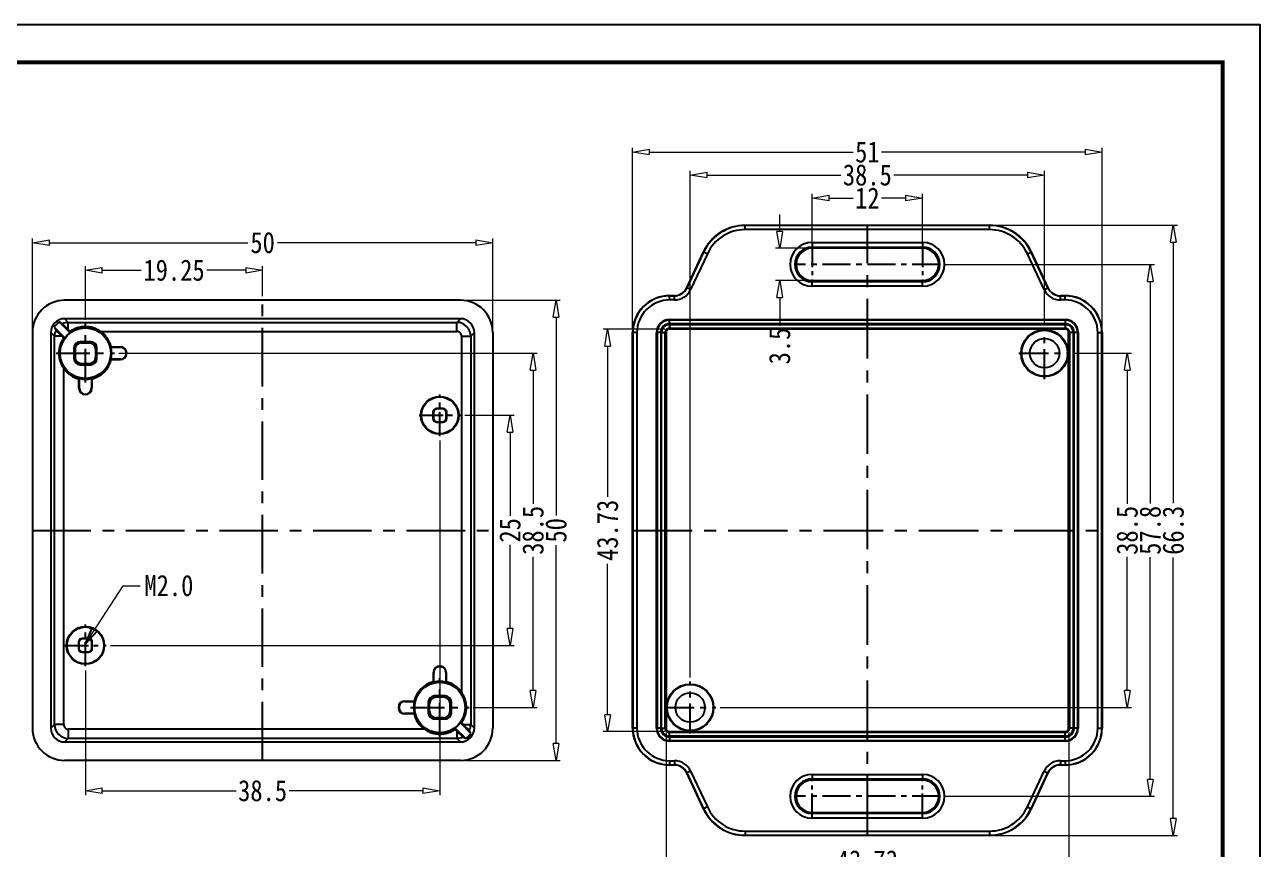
# Model space of a CAD drawing. Header units: millimetres. Extents: x 891 to 1788, y -1993 to 199.
# Drawn here: x 993.7 to 1127.9, y 109.1 to 198.7 of the extents above; entities that cross this region are included whole.
import ezdxf

# ---------------------------------------------------------------- set-up
doc = ezdxf.new("R2010")
doc.units = ezdxf.units.MM
doc.linetypes.add('CENTER', pattern=[50.8, 31.75, -6.35, 6.35, -6.35])
doc.layers.add('dim', color=3, linetype='Continuous', lineweight=9)
doc.layers.add('from', color=7, linetype='Continuous')
doc.styles.add('FFS', font='', dxfattribs={"width": 0.85})
doc.styles.get('FFS').set_extended_font_data('FangSong_GB2312')
doc.dimstyles.new('YanXiu', dxfattribs={"dimtxt": 2.5, "dimasz": 2.2, "dimexe": 1, "dimexo": 0.6, "dimgap": 0.66, "dimtad": 0, "dimzin": 9, "dimdsep": 46, "dimtxsty": 'FFS', "dimblk": 'CLOSEDBLANK', "dimcen": 0, "dimclrd": 256, "dimclre": 131, "dimclrt": 42, "dimazin": 0, "dimtfac": 1, "dimtofl": 0, "dimtmove": 0, "dimatfit": 3, "dimldrblk": 'CLOSEDBLANK', "dimfxl": 1, "dimlwd": 5, "dimlwe": 5, "dimarcsym": 0})

# ---------------------------------------------------------------- blocks, each defined once
blk = doc.blocks.new('_ClosedBlank')
at = {"color": 0, "linetype": 'ByBlock', "lineweight": -2}
for p, q in [((-1, 0.167), (0, 0)), ((-1, 0.167), (-1, -0.167)), ((0, 0), (-1, -0.167))]:
    blk.add_line(p, q, dxfattribs=at)
blk = doc.blocks.new('*D38')
at = {"layer": 'Defpoints', "color": 0}
for p in [(1041.03, 156.24, 0), (1046.4, 156.24), (1002.53, 131.24, 0)]:
    blk.add_point(p, dxfattribs=at)
at = {"layer": 'dim', "color": 131, "lineweight": 5}
for p, q in [((1041.49, 156.24), (1046.86, 156.24)), ((1002.99, 131.24), (1046.86, 131.24))]:
    blk.add_line(p, q, dxfattribs=at)
at = {"layer": 'dim', "lineweight": 5}
for p, q in [((1046.4, 154.4), (1046.4, 145.32)), ((1046.4, 133.08), (1046.4, 142.16))]:
    blk.add_line(p, q, dxfattribs=at)
at = {"layer": 'dim', "lineweight": 5, "xscale": 1.84, "yscale": 1.84, "zscale": 1.84}
for p, rotation in [((1046.4, 156.24), 90), ((1046.4, 131.24), 270)]:
    blk.add_blockref('_ClosedBlank', p, dxfattribs=dict(at, rotation=rotation))
at = {"layer": 'dim', "color": 42, "insert": (1046.4, 143.74), "char_height": 2.3, "attachment_point": 5, "rotation": 90, "style": 'FFS'}
blk.add_mtext('25', dxfattribs=at)
blk = doc.blocks.new('*D39')
at = {"layer": 'Defpoints', "color": 0}
for p in [(1003.45, 162.99, 0), (1048.9, 162.99), (1041.95, 124.49, 0)]:
    blk.add_point(p, dxfattribs=at)
at = {"layer": 'dim', "color": 131, "lineweight": 5}
for p, q in [((1003.91, 162.99), (1049.36, 162.99)), ((1042.41, 124.49), (1049.36, 124.49))]:
    blk.add_line(p, q, dxfattribs=at)
at = {"layer": 'dim', "lineweight": 5}
for p, q in [((1048.9, 161.15), (1048.9, 146.62)), ((1048.9, 126.33), (1048.9, 140.86))]:
    blk.add_line(p, q, dxfattribs=at)
at = {"layer": 'dim', "lineweight": 5, "xscale": 1.84, "yscale": 1.84, "zscale": 1.84}
for p, rotation in [((1048.9, 162.99), 90), ((1048.9, 124.49), 270)]:
    blk.add_blockref('_ClosedBlank', p, dxfattribs=dict(at, rotation=rotation))
at = {"layer": 'dim', "color": 42, "insert": (1048.9, 143.74), "char_height": 2.3, "attachment_point": 5, "rotation": 90, "style": 'FFS'}
blk.add_mtext('38.5', dxfattribs=at)
blk = doc.blocks.new('*D6')
at = {"layer": 'Defpoints', "color": 0}
for p in [(1041.02, 168.74, 0), (1051.4, 168.74), (1041.02, 118.74, 0)]:
    blk.add_point(p, dxfattribs=at)
at = {"layer": 'dim', "color": 131, "lineweight": 5}
for p, q in [((1041.48, 168.74), (1051.86, 168.74)), ((1041.48, 118.74), (1051.86, 118.74))]:
    blk.add_line(p, q, dxfattribs=at)
at = {"layer": 'dim', "lineweight": 5}
for p, q in [((1051.4, 166.9), (1051.4, 145.35)), ((1051.4, 120.58), (1051.4, 142.13))]:
    blk.add_line(p, q, dxfattribs=at)
at = {"layer": 'dim', "lineweight": 5, "xscale": 1.84, "yscale": 1.84, "zscale": 1.84}
for p, rotation in [((1051.4, 168.74), 90), ((1051.4, 118.74), 270)]:
    blk.add_blockref('_ClosedBlank', p, dxfattribs=dict(at, rotation=rotation))
at = {"layer": 'dim', "color": 42, "insert": (1051.4, 143.74), "char_height": 2.3, "attachment_point": 5, "rotation": 90, "style": 'FFS'}
blk.add_mtext('50', dxfattribs=at)
blk = doc.blocks.new('*D7')
at = {"layer": 'Defpoints', "color": 0}
for p in [(1019.52, 172), (1019.52, 168.74, 0), (1000.27, 166.17, 0)]:
    blk.add_point(p, dxfattribs=at)
at = {"layer": 'dim', "color": 131, "lineweight": 5}
for p, q in [((1000.27, 166.63), (1000.27, 172.46)), ((1019.52, 169.2), (1019.52, 172.46))]:
    blk.add_line(p, q, dxfattribs=at)
at = {"layer": 'dim', "lineweight": 5}
for p, q in [((1002.11, 172), (1006.32, 172)), ((1017.68, 172), (1013.47, 172))]:
    blk.add_line(p, q, dxfattribs=at)
at = {"layer": 'dim', "lineweight": 5, "xscale": 1.84, "yscale": 1.84, "zscale": 1.84, "rotation": 180}
blk.add_blockref('_ClosedBlank', (1000.27, 172), dxfattribs=at)
at = {"layer": 'dim', "lineweight": 5, "xscale": 1.84, "yscale": 1.84, "zscale": 1.84}
blk.add_blockref('_ClosedBlank', (1019.52, 172), dxfattribs=at)
at = {"layer": 'dim', "color": 42, "insert": (1009.9, 172), "char_height": 2.3, "attachment_point": 5, "style": 'FFS'}
blk.add_mtext('19.25', dxfattribs=at)
blk = doc.blocks.new('*D8')
at = {"layer": 'Defpoints', "color": 0}
for p in [(1044.52, 175), (994.52, 165.24, 0), (1044.52, 165.24, 0)]:
    blk.add_point(p, dxfattribs=at)
at = {"layer": 'dim', "color": 131, "lineweight": 5}
for p, q in [((994.52, 165.7), (994.52, 175.46)), ((1044.52, 165.7), (1044.52, 175.46))]:
    blk.add_line(p, q, dxfattribs=at)
at = {"layer": 'dim', "lineweight": 5}
for p, q in [((996.36, 175), (1017.91, 175)), ((1042.68, 175), (1021.13, 175))]:
    blk.add_line(p, q, dxfattribs=at)
at = {"layer": 'dim', "lineweight": 5, "xscale": 1.84, "yscale": 1.84, "zscale": 1.84, "rotation": 180}
blk.add_blockref('_ClosedBlank', (994.52, 175), dxfattribs=at)
at = {"layer": 'dim', "lineweight": 5, "xscale": 1.84, "yscale": 1.84, "zscale": 1.84}
blk.add_blockref('_ClosedBlank', (1044.52, 175), dxfattribs=at)
at = {"layer": 'dim', "color": 42, "insert": (1019.52, 175), "char_height": 2.3, "attachment_point": 5, "style": 'FFS'}
blk.add_mtext('50', dxfattribs=at)
blk = doc.blocks.new('*D9')
at = {"layer": 'Defpoints', "color": 0}
for p in [(1038.77, 153.98, 0), (1000.27, 128.98, 0), (1038.77, 115.44)]:
    blk.add_point(p, dxfattribs=at)
at = {"layer": 'dim', "color": 131, "lineweight": 5}
for p, q in [((1038.77, 153.52), (1038.77, 114.98)), ((1000.27, 128.52), (1000.27, 114.98))]:
    blk.add_line(p, q, dxfattribs=at)
at = {"layer": 'dim', "lineweight": 5}
for p, q in [((1002.11, 115.44), (1016.64, 115.44)), ((1036.93, 115.44), (1022.4, 115.44))]:
    blk.add_line(p, q, dxfattribs=at)
at = {"layer": 'dim', "lineweight": 5, "xscale": 1.84, "yscale": 1.84, "zscale": 1.84, "rotation": 180}
blk.add_blockref('_ClosedBlank', (1000.27, 115.44), dxfattribs=at)
at = {"layer": 'dim', "lineweight": 5, "xscale": 1.84, "yscale": 1.84, "zscale": 1.84}
blk.add_blockref('_ClosedBlank', (1038.77, 115.44), dxfattribs=at)
at = {"layer": 'dim', "color": 42, "insert": (1019.52, 115.44), "char_height": 2.3, "attachment_point": 5, "style": 'FFS'}
blk.add_mtext('38.5', dxfattribs=at)
blk = doc.blocks.new('*D10')
at = {"layer": 'Defpoints', "color": 0}
for p in [(1063.35, 122.24, 0), (1107.08, 122.24, 0), (1107.08, 107.81)]:
    blk.add_point(p, dxfattribs=at)
at = {"layer": 'dim', "color": 131, "lineweight": 5}
for p, q in [((1063.35, 121.78), (1063.35, 107.35)), ((1107.08, 121.78), (1107.08, 107.35))]:
    blk.add_line(p, q, dxfattribs=at)
at = {"layer": 'dim', "lineweight": 5}
for p, q in [((1065.19, 107.81), (1081.56, 107.81)), ((1105.24, 107.81), (1088.86, 107.81))]:
    blk.add_line(p, q, dxfattribs=at)
at = {"layer": 'dim', "lineweight": 5, "xscale": 1.84, "yscale": 1.84, "zscale": 1.84, "rotation": 180}
blk.add_blockref('_ClosedBlank', (1063.35, 107.81), dxfattribs=at)
at = {"layer": 'dim', "lineweight": 5, "xscale": 1.84, "yscale": 1.84, "zscale": 1.84}
blk.add_blockref('_ClosedBlank', (1107.08, 107.81), dxfattribs=at)
at = {"layer": 'dim', "color": 42, "insert": (1085.21, 107.81), "char_height": 2.3, "attachment_point": 5, "style": 'FFS'}
blk.add_mtext('43.73', dxfattribs=at)
blk = doc.blocks.new('*D11')
at = {"layer": 'Defpoints', "color": 0}
for p in [(1056.99, 165.6), (1063.71, 165.6, 0), (1063.71, 121.87, 0)]:
    blk.add_point(p, dxfattribs=at)
at = {"layer": 'dim', "color": 131, "lineweight": 5}
for p, q in [((1063.25, 165.6), (1056.53, 165.6)), ((1063.25, 121.87), (1056.53, 121.87))]:
    blk.add_line(p, q, dxfattribs=at)
at = {"layer": 'dim', "lineweight": 5}
for p, q in [((1056.99, 163.76), (1056.99, 147.39)), ((1056.99, 123.71), (1056.99, 140.09))]:
    blk.add_line(p, q, dxfattribs=at)
at = {"layer": 'dim', "lineweight": 5, "xscale": 1.84, "yscale": 1.84, "zscale": 1.84}
for p, rotation in [((1056.99, 165.6), 90), ((1056.99, 121.87), 270)]:
    blk.add_blockref('_ClosedBlank', p, dxfattribs=dict(at, rotation=rotation))
at = {"layer": 'dim', "color": 42, "insert": (1056.99, 143.74), "char_height": 2.3, "attachment_point": 5, "rotation": 90, "style": 'FFS'}
blk.add_mtext('43.73', dxfattribs=at)
blk = doc.blocks.new('*D12')
at = {"layer": 'Defpoints', "color": 0}
for p in [(1107.27, 162.99), (1113.44, 162.99), (1068.77, 124.49)]:
    blk.add_point(p, dxfattribs=at)
at = {"layer": 'dim', "color": 131, "lineweight": 5}
for p, q in [((1107.73, 162.99), (1113.9, 162.99)), ((1069.23, 124.49), (1113.9, 124.49))]:
    blk.add_line(p, q, dxfattribs=at)
at = {"layer": 'dim', "lineweight": 5}
for p, q in [((1113.44, 161.15), (1113.44, 146.62)), ((1113.44, 126.33), (1113.44, 140.86))]:
    blk.add_line(p, q, dxfattribs=at)
at = {"layer": 'dim', "lineweight": 5, "xscale": 1.84, "yscale": 1.84, "zscale": 1.84}
for p, rotation in [((1113.44, 162.99), 90), ((1113.44, 124.49), 270)]:
    blk.add_blockref('_ClosedBlank', p, dxfattribs=dict(at, rotation=rotation))
at = {"layer": 'dim', "color": 42, "insert": (1113.44, 143.74), "char_height": 2.3, "attachment_point": 5, "rotation": 90, "style": 'FFS'}
blk.add_mtext('38.5', dxfattribs=at)
blk = doc.blocks.new('*D13')
at = {"layer": 'Defpoints', "color": 0}
for p in [(1093.14, 172.64, 0), (1115.94, 172.64), (1093.14, 114.84, 0)]:
    blk.add_point(p, dxfattribs=at)
at = {"layer": 'dim', "color": 131, "lineweight": 5}
for p, q in [((1093.6, 172.64), (1116.4, 172.64)), ((1093.6, 114.84), (1116.4, 114.84))]:
    blk.add_line(p, q, dxfattribs=at)
at = {"layer": 'dim', "lineweight": 5}
for p, q in [((1115.94, 170.8), (1115.94, 146.66)), ((1115.94, 116.68), (1115.94, 140.82))]:
    blk.add_line(p, q, dxfattribs=at)
at = {"layer": 'dim', "lineweight": 5, "xscale": 1.84, "yscale": 1.84, "zscale": 1.84}
for p, rotation in [((1115.94, 172.64), 90), ((1115.94, 114.84), 270)]:
    blk.add_blockref('_ClosedBlank', p, dxfattribs=dict(at, rotation=rotation))
at = {"layer": 'dim', "color": 42, "insert": (1115.94, 143.74), "char_height": 2.3, "attachment_point": 5, "rotation": 90, "style": 'FFS'}
blk.add_mtext('57.8', dxfattribs=at)
blk = doc.blocks.new('*D14')
at = {"layer": 'Defpoints', "color": 0}
for p in [(1098.48, 176.89, 0), (1118.44, 176.89), (1098.48, 110.59, 0)]:
    blk.add_point(p, dxfattribs=at)
at = {"layer": 'dim', "color": 131, "lineweight": 5}
for p, q in [((1098.94, 176.89), (1118.9, 176.89)), ((1098.94, 110.59), (1118.9, 110.59))]:
    blk.add_line(p, q, dxfattribs=at)
at = {"layer": 'dim', "lineweight": 5}
for p, q in [((1118.44, 175.05), (1118.44, 146.69)), ((1118.44, 112.43), (1118.44, 140.79))]:
    blk.add_line(p, q, dxfattribs=at)
at = {"layer": 'dim', "lineweight": 5, "xscale": 1.84, "yscale": 1.84, "zscale": 1.84}
for p, rotation in [((1118.44, 176.89), 90), ((1118.44, 110.59), 270)]:
    blk.add_blockref('_ClosedBlank', p, dxfattribs=dict(at, rotation=rotation))
at = {"layer": 'dim', "color": 42, "insert": (1118.44, 143.74), "char_height": 2.3, "attachment_point": 5, "rotation": 90, "style": 'FFS'}
blk.add_mtext('66.3', dxfattribs=at)
blk = doc.blocks.new('*D15')
at = {"layer": 'Defpoints', "color": 0}
for p in [(1065.96, 182.35), (1104.46, 165.8), (1065.96, 127.3)]:
    blk.add_point(p, dxfattribs=at)
at = {"layer": 'dim', "color": 131, "lineweight": 5}
for p, q in [((1065.96, 127.76), (1065.96, 182.81)), ((1104.46, 166.26), (1104.46, 182.81))]:
    blk.add_line(p, q, dxfattribs=at)
at = {"layer": 'dim', "lineweight": 5}
for p, q in [((1067.8, 182.35), (1082.33, 182.35)), ((1102.62, 182.35), (1088.09, 182.35))]:
    blk.add_line(p, q, dxfattribs=at)
at = {"layer": 'dim', "lineweight": 5, "xscale": 1.84, "yscale": 1.84, "zscale": 1.84, "rotation": 180}
blk.add_blockref('_ClosedBlank', (1065.96, 182.35), dxfattribs=at)
at = {"layer": 'dim', "lineweight": 5, "xscale": 1.84, "yscale": 1.84, "zscale": 1.84}
blk.add_blockref('_ClosedBlank', (1104.46, 182.35), dxfattribs=at)
at = {"layer": 'dim', "color": 42, "insert": (1085.21, 182.35), "char_height": 2.3, "attachment_point": 5, "style": 'FFS'}
blk.add_mtext('38.5', dxfattribs=at)
blk = doc.blocks.new('*D16')
at = {"layer": 'Defpoints', "color": 0}
for p in [(1079.21, 179.85), (1079.21, 174.06, 0), (1091.21, 174.06, 0)]:
    blk.add_point(p, dxfattribs=at)
at = {"layer": 'dim', "color": 131, "lineweight": 5}
for p, q in [((1079.21, 174.52), (1079.21, 180.31)), ((1091.21, 174.52), (1091.21, 180.31))]:
    blk.add_line(p, q, dxfattribs=at)
at = {"layer": 'dim', "lineweight": 5}
for p, q in [((1081.05, 179.85), (1083.66, 179.85)), ((1089.37, 179.85), (1086.76, 179.85))]:
    blk.add_line(p, q, dxfattribs=at)
at = {"layer": 'dim', "lineweight": 5, "xscale": 1.84, "yscale": 1.84, "zscale": 1.84, "rotation": 180}
blk.add_blockref('_ClosedBlank', (1079.21, 179.85), dxfattribs=at)
at = {"layer": 'dim', "lineweight": 5, "xscale": 1.84, "yscale": 1.84, "zscale": 1.84}
blk.add_blockref('_ClosedBlank', (1091.21, 179.85), dxfattribs=at)
at = {"layer": 'dim', "color": 42, "insert": (1085.21, 179.85), "char_height": 2.3, "attachment_point": 5, "style": 'FFS'}
blk.add_mtext('12', dxfattribs=at)
blk = doc.blocks.new('*D17')
at = {"layer": 'Defpoints', "color": 0}
for p in [(1079.21, 174.39), (1075.69, 170.89), (1079.21, 170.89)]:
    blk.add_point(p, dxfattribs=at)
at = {"layer": 'dim', "lineweight": 5}
for p, q in [((1075.69, 176.23), (1075.69, 178.07)), ((1075.69, 169.05), (1075.69, 165.98))]:
    blk.add_line(p, q, dxfattribs=at)
at = {"layer": 'dim', "color": 131, "lineweight": 5}
for p, q in [((1078.75, 174.39), (1075.23, 174.39)), ((1078.75, 170.89), (1075.23, 170.89))]:
    blk.add_line(p, q, dxfattribs=at)
at = {"layer": 'dim', "lineweight": 5, "xscale": 1.84, "yscale": 1.84, "zscale": 1.84}
for p, rotation in [((1075.69, 174.39), 270), ((1075.69, 170.89), 90)]:
    blk.add_blockref('_ClosedBlank', p, dxfattribs=dict(at, rotation=rotation))
at = {"layer": 'dim', "color": 42, "insert": (1075.69, 163.77), "char_height": 2.3, "attachment_point": 5, "rotation": 90, "style": 'FFS'}
blk.add_mtext('3.5', dxfattribs=at)
blk = doc.blocks.new('*D18')
at = {"layer": 'Defpoints', "color": 0}
for p in [(1059.71, 184.85), (1059.71, 165.24, 0), (1110.71, 165.24, 0)]:
    blk.add_point(p, dxfattribs=at)
at = {"layer": 'dim', "color": 131, "lineweight": 5}
for p, q in [((1059.71, 165.7), (1059.71, 185.31)), ((1110.71, 165.7), (1110.71, 185.31))]:
    blk.add_line(p, q, dxfattribs=at)
at = {"layer": 'dim', "lineweight": 5}
for p, q in [((1061.55, 184.85), (1083.68, 184.85)), ((1108.87, 184.85), (1086.74, 184.85))]:
    blk.add_line(p, q, dxfattribs=at)
at = {"layer": 'dim', "lineweight": 5, "xscale": 1.84, "yscale": 1.84, "zscale": 1.84, "rotation": 180}
blk.add_blockref('_ClosedBlank', (1059.71, 184.85), dxfattribs=at)
at = {"layer": 'dim', "lineweight": 5, "xscale": 1.84, "yscale": 1.84, "zscale": 1.84}
blk.add_blockref('_ClosedBlank', (1110.71, 184.85), dxfattribs=at)
at = {"layer": 'dim', "color": 42, "insert": (1085.21, 184.85), "char_height": 2.3, "attachment_point": 5, "style": 'FFS'}
blk.add_mtext('51', dxfattribs=at)

msp = doc.modelspace()

# ---------------------------------------------------------------- linework, layer by layer
at = {"color": 7, "linetype": 'Continuous'}
for p, q in [((1071.941, 176.89), (1098.48, 176.89)), ((1071.941, 176.89), (1071.952, 176.872)), ((1098.469, 176.872), (1071.952, 176.872)), ((1071.952, 176.422), (1071.952, 176.872)), ((1098.469, 176.422), (1071.952, 176.422)), ((1098.469, 176.872), (1098.48, 176.89)), ((1098.469, 176.422), (1098.469, 176.872)), ((1079.211, 175.021), (1091.211, 175.021)), ((1079.211, 175.021), (1079.211, 174.39)), ((1079.211, 174.522), (1091.211, 174.522)), ((1091.211, 175.021), (1091.211, 174.39)), ((1065.592, 170.106), (1067.409, 174.003)), ((1067.421, 173.985), (1065.604, 170.088)), ((1067.829, 173.795), (1066.011, 169.898)), ((1067.409, 174.003), (1067.421, 173.985)), ((1067.829, 173.795), (1067.421, 173.985)), ((1091.211, 174.39), (1079.211, 174.39)), ((1102.593, 173.795), (1103.001, 173.985)), ((1104.41, 169.898), (1102.593, 173.795)), ((1103.001, 173.985), (1103.012, 174.003)), ((1104.818, 170.088), (1103.001, 173.985)), ((1103.012, 174.003), (1104.829, 170.106)), ((1079.211, 170.89), (1091.211, 170.89)), ((1079.211, 170.258), (1079.211, 170.89)), ((1091.211, 170.757), (1079.211, 170.757)), ((1091.211, 170.258), (1091.211, 170.89)), ((1063.711, 169.24), (1064.233, 169.24)), ((1063.728, 169.222), (1063.711, 169.24)), ((1064.244, 169.222), (1063.728, 169.222)), ((1063.728, 168.772), (1063.728, 169.222)), ((1064.244, 169.222), (1064.233, 169.24)), ((1064.244, 168.772), (1064.244, 169.222)), ((1065.604, 170.088), (1065.592, 170.106)), ((1066.011, 169.898), (1065.604, 170.088)), ((1091.211, 170.258), (1079.211, 170.258)), ((1104.41, 169.898), (1104.818, 170.088)), ((1104.818, 170.088), (1104.829, 170.106)), ((1106.177, 168.772), (1106.177, 169.222)), ((1106.178, 169.222), (1106.189, 169.24)), ((1106.693, 169.222), (1106.178, 169.222)), ((1106.189, 169.24), (1106.711, 169.24)), ((1106.711, 169.24), (1106.693, 169.222)), ((1106.693, 168.772), (1106.693, 169.222)), ((1041.024, 168.74), (998.018, 168.74)), ((1064.244, 168.772), (1063.728, 168.772)), ((1106.693, 168.772), (1106.177, 168.772)), ((1041.02, 166.738), (998.021, 166.738)), ((998.416, 166.343), (998.021, 166.738)), ((1040.625, 166.343), (1041.02, 166.738)), ((1063.711, 166.638), (1106.71, 166.638)), ((1063.711, 166.189), (1063.711, 166.638)), ((1106.71, 166.589), (1063.711, 166.589)), ((1106.71, 166.638), (1106.71, 166.189)), ((994.521, 165.243), (994.521, 122.236)), ((996.523, 165.239), (996.523, 122.24)), ((996.918, 164.844), (996.523, 165.239)), ((996.894, 165.807), (998.042, 164.659)), ((998.601, 165.218), (997.453, 166.366)), ((998.416, 166.343), (1040.625, 166.343)), ((998.416, 165.551), (998.416, 166.343)), ((1001.947, 165.344), (1040.626, 165.344)), ((1040.626, 165.344), (1040.626, 166.343)), ((1042.124, 164.844), (1042.519, 165.239)), ((1042.519, 122.24), (1042.519, 165.239)), ((1044.521, 165.243), (1044.521, 122.236)), ((1059.711, 122.24), (1059.711, 165.24)), ((1059.729, 165.222), (1059.711, 165.24)), ((1059.729, 165.222), (1059.729, 122.258)), ((1060.179, 165.222), (1059.729, 165.222)), ((1060.179, 165.222), (1060.179, 122.257)), ((1062.313, 122.24), (1062.313, 165.239)), ((1062.761, 165.239), (1062.313, 165.239)), ((1062.362, 165.239), (1062.362, 122.24)), ((1062.761, 165.239), (1062.761, 122.24)), ((1062.854, 122.24), (1062.854, 165.239)), ((1062.854, 165.239), (1063.346, 165.239)), ((1063.253, 122.24), (1063.253, 165.239)), ((1063.346, 165.239), (1063.346, 122.24)), ((1106.71, 166.189), (1063.711, 166.189)), ((1063.711, 166.097), (1063.711, 165.605)), ((1063.711, 166.097), (1106.71, 166.097)), ((1063.711, 165.697), (1106.71, 165.697)), ((1106.71, 165.605), (1063.711, 165.605)), ((1106.71, 166.097), (1106.71, 165.605)), ((1107.568, 165.239), (1107.076, 165.239)), ((1107.076, 122.24), (1107.076, 165.239)), ((1107.168, 165.239), (1107.168, 122.24)), ((1107.568, 165.239), (1107.568, 122.24)), ((1108.109, 165.239), (1107.66, 165.239)), ((1107.66, 122.24), (1107.66, 165.239)), ((1108.06, 122.24), (1108.06, 165.239)), ((1108.109, 165.239), (1108.109, 122.24)), ((1110.243, 165.222), (1110.693, 165.222)), ((1110.243, 122.257), (1110.243, 165.222)), ((1110.711, 165.24), (1110.693, 165.222)), ((1110.693, 122.258), (1110.693, 165.222)), ((1110.711, 165.24), (1110.711, 122.239)), ((996.918, 122.635), (996.918, 164.844)), ((997.71, 164.844), (996.918, 164.844)), ((1000.857, 164.24), (999.685, 164.24)), ((999.685, 164.24), (999.825, 164.1)), ((999.825, 164.1), (1000.717, 164.1)), ((1000.857, 164.24), (1000.717, 164.1)), ((1041.125, 164.844), (1042.124, 164.844)), ((1041.125, 164.844), (1041.125, 126.165)), ((1042.124, 164.844), (1042.124, 122.635)), ((999.021, 163.575), (999.021, 162.404)), ((999.021, 163.575), (999.161, 163.436)), ((999.021, 162.404), (999.161, 162.544)), ((999.161, 163.436), (999.161, 162.544)), ((1001.521, 163.575), (1001.381, 163.436)), ((1001.381, 163.436), (1001.381, 162.544)), ((1001.521, 162.404), (1001.381, 162.544)), ((1001.521, 162.404), (1001.521, 163.575)), ((1003.033, 163.64), (1004.069, 163.64)), ((1003.074, 163.692), (1004.069, 163.692)), ((1004.069, 163.64), (1004.069, 163.692)), ((997.917, 122.635), (997.917, 161.314)), ((999.685, 161.74), (999.825, 161.879)), ((999.685, 161.74), (1000.857, 161.74)), ((999.825, 161.879), (1000.717, 161.879)), ((1000.857, 161.74), (1000.717, 161.879)), ((1004.069, 162.34), (1003.033, 162.34)), ((1004.069, 162.287), (1003.074, 162.287)), ((1004.069, 162.34), (1004.069, 162.287)), ((999.569, 159.192), (999.569, 160.187)), ((999.621, 159.192), (999.621, 160.228)), ((1000.921, 160.228), (1000.921, 159.192)), ((1000.973, 160.187), (1000.973, 159.192)), ((999.621, 159.192), (999.569, 159.192)), ((1000.921, 159.192), (1000.973, 159.192)), ((1038.021, 156.591), (1038.073, 156.539)), ((1038.021, 156.591), (1038.021, 155.888)), ((1038.021, 155.888), (1038.073, 155.941)), ((1038.073, 156.539), (1038.073, 155.941)), ((1038.42, 156.99), (1038.472, 156.937)), ((1039.122, 156.99), (1038.42, 156.99)), ((1039.07, 156.937), (1038.472, 156.937)), ((1039.122, 156.99), (1039.07, 156.937)), ((1039.521, 156.591), (1039.469, 156.539)), ((1039.469, 155.941), (1039.469, 156.539)), ((1039.521, 155.888), (1039.469, 155.941)), ((1039.521, 155.888), (1039.521, 156.591)), ((1038.42, 155.49), (1038.472, 155.542)), ((1038.42, 155.49), (1039.122, 155.49)), ((1038.472, 155.542), (1039.07, 155.542)), ((1039.122, 155.49), (1039.07, 155.542)), ((999.521, 131.591), (999.521, 130.888)), ((999.521, 131.591), (999.573, 131.539)), ((999.573, 131.539), (999.573, 130.941)), ((1000.622, 131.99), (999.92, 131.99)), ((999.92, 131.99), (999.972, 131.937)), ((1000.57, 131.937), (999.972, 131.937)), ((1000.622, 131.99), (1000.57, 131.937)), ((1001.021, 131.591), (1000.969, 131.539)), ((1000.969, 130.941), (1000.969, 131.539)), ((1001.021, 130.888), (1001.021, 131.591)), ((999.521, 130.888), (999.573, 130.941)), ((999.92, 130.49), (999.972, 130.542)), ((999.92, 130.49), (1000.622, 130.49)), ((999.972, 130.542), (1000.57, 130.542)), ((1000.622, 130.49), (1000.57, 130.542)), ((1001.021, 130.888), (1000.969, 130.941)), ((1038.069, 128.287), (1038.121, 128.287)), ((1038.069, 127.293), (1038.069, 128.287)), ((1038.121, 127.251), (1038.121, 128.287)), ((1039.473, 128.287), (1039.421, 128.287)), ((1039.421, 128.287), (1039.421, 127.251)), ((1039.473, 128.287), (1039.473, 127.293)), ((1034.973, 125.14), (1034.973, 125.192)), ((1034.973, 125.192), (1035.968, 125.192)), ((1034.973, 125.14), (1036.009, 125.14)), ((1037.521, 125.075), (1037.661, 124.936)), ((1037.521, 125.075), (1037.521, 123.904)), ((1037.661, 124.044), (1037.661, 124.936)), ((1038.185, 125.74), (1038.325, 125.6)), ((1039.357, 125.74), (1038.185, 125.74)), ((1039.217, 125.6), (1038.325, 125.6)), ((1039.357, 125.74), (1039.217, 125.6)), ((1040.021, 125.075), (1039.881, 124.936)), ((1039.881, 124.044), (1039.881, 124.936)), ((1040.021, 123.904), (1040.021, 125.075)), ((1034.973, 123.84), (1034.973, 123.787)), ((1036.009, 123.84), (1034.973, 123.84)), ((1035.968, 123.787), (1034.973, 123.787)), ((1037.521, 123.904), (1037.661, 124.044)), ((1040.021, 123.904), (1039.881, 124.044)), ((996.918, 122.635), (996.523, 122.24)), ((997.917, 122.635), (996.918, 122.635)), ((998.416, 122.135), (998.416, 121.136)), ((1037.095, 122.135), (998.416, 122.135)), ((1038.185, 123.24), (1038.325, 123.379)), ((1038.185, 123.24), (1039.357, 123.24)), ((1039.217, 123.379), (1038.325, 123.379)), ((1039.357, 123.24), (1039.217, 123.379)), ((1040.441, 122.261), (1041.589, 121.113)), ((1042.148, 121.672), (1041, 122.82)), ((1041.332, 122.635), (1042.124, 122.635)), ((1042.124, 122.635), (1042.519, 122.24)), ((1059.711, 122.24), (1059.729, 122.258)), ((1060.179, 122.257), (1059.729, 122.257)), ((1062.761, 122.24), (1062.313, 122.24)), ((1062.854, 122.24), (1063.346, 122.24)), ((1107.568, 122.24), (1107.076, 122.24)), ((1108.109, 122.24), (1107.66, 122.24)), ((1110.243, 122.257), (1110.693, 122.257)), ((1110.693, 122.258), (1110.711, 122.24)), ((998.416, 121.136), (998.021, 120.742)), ((1040.625, 121.136), (998.416, 121.136)), ((1040.625, 121.136), (1041.02, 120.742)), ((1040.626, 121.928), (1040.626, 121.136)), ((1063.711, 121.382), (1063.711, 121.875)), ((1063.711, 121.875), (1106.71, 121.875)), ((1106.71, 121.782), (1063.711, 121.782)), ((1106.71, 121.382), (1063.711, 121.382)), ((1063.711, 121.29), (1063.711, 120.842)), ((1063.711, 121.29), (1106.71, 121.29)), ((1063.711, 120.89), (1106.71, 120.89)), ((1106.71, 120.842), (1063.711, 120.842)), ((1106.71, 121.382), (1106.71, 121.875)), ((1106.71, 120.842), (1106.71, 121.29)), ((998.021, 120.742), (1041.02, 120.742)), ((1041.024, 118.74), (998.018, 118.74)), ((1063.711, 118.24), (1063.728, 118.258)), ((1064.233, 118.24), (1063.711, 118.24)), ((1063.728, 118.708), (1063.728, 118.258)), ((1063.728, 118.708), (1064.244, 118.708)), ((1063.728, 118.258), (1064.244, 118.258)), ((1064.244, 118.258), (1064.233, 118.24)), ((1064.244, 118.708), (1064.244, 118.258)), ((1106.177, 118.708), (1106.177, 118.258)), ((1106.177, 118.708), (1106.693, 118.708)), ((1106.177, 118.258), (1106.189, 118.24)), ((1106.177, 118.258), (1106.693, 118.258)), ((1106.711, 118.24), (1106.189, 118.24)), ((1106.693, 118.708), (1106.693, 118.258)), ((1106.693, 118.258), (1106.711, 118.24)), ((1065.604, 117.391), (1065.592, 117.374)), ((1067.409, 113.476), (1065.592, 117.374)), ((1066.011, 117.582), (1065.604, 117.392)), ((1065.604, 117.391), (1067.421, 113.495)), ((1066.011, 117.582), (1067.829, 113.685)), ((1079.211, 117.221), (1079.211, 116.59)), ((1079.211, 117.221), (1091.211, 117.221)), ((1091.211, 117.221), (1091.211, 116.59)), ((1102.593, 113.685), (1104.41, 117.582)), ((1103.001, 113.495), (1104.818, 117.391)), ((1104.829, 117.374), (1103.012, 113.476)), ((1104.41, 117.582), (1104.818, 117.392)), ((1104.818, 117.391), (1104.829, 117.373)), ((1079.211, 116.722), (1091.211, 116.722)), ((1091.211, 116.59), (1079.211, 116.59)), ((1067.421, 113.495), (1067.409, 113.477)), ((1067.829, 113.685), (1067.421, 113.494)), ((1079.211, 112.458), (1079.211, 113.09)), ((1079.211, 113.09), (1091.211, 113.09)), ((1091.211, 112.957), (1079.211, 112.957)), ((1091.211, 112.458), (1091.211, 113.09)), ((1102.593, 113.685), (1103.001, 113.494)), ((1103.012, 113.477), (1103.001, 113.495)), ((1091.211, 112.458), (1079.211, 112.458)), ((1071.952, 110.608), (1071.941, 110.59)), ((1098.481, 110.59), (1071.941, 110.59)), ((1071.952, 111.058), (1071.952, 110.608)), ((1071.952, 111.058), (1098.469, 111.058)), ((1071.952, 110.608), (1098.469, 110.608)), ((1098.469, 111.058), (1098.469, 110.608)), ((1098.48, 110.59), (1098.469, 110.608))]:
    msp.add_line(p, q, dxfattribs=at)
at = {"color": 1, "linetype": 'CENTER', "ltscale": 0.204}
for p, q in [((1085.211, 110.59, 0), (1085.211, 176.89, 0)), ((1059.711, 143.74, 0), (1110.711, 143.74, 0))]:
    msp.add_line(p, q, dxfattribs=at)
at = {"color": 1, "linetype": 'CENTER', "ltscale": 0.07}
for p, q in [((1079.211, 174.565), (1079.211, 170.715)), ((1091.211, 174.565), (1091.211, 170.715)), ((1079.211, 112.915), (1079.211, 116.765)), ((1091.211, 112.915), (1091.211, 116.765))]:
    msp.add_line(p, q, dxfattribs=at)
at = {"color": 1, "linetype": 'CENTER', "ltscale": 0.096}
for p, q in [((1093.136, 172.64), (1077.286, 172.64)), ((1093.136, 114.84), (1077.286, 114.84))]:
    msp.add_line(p, q, dxfattribs=at)
at = {"color": 1, "linetype": 'CENTER', "ltscale": 0.2}
for p, q in [((1019.521, 118.74, 0), (1019.521, 168.74, 0)), ((994.521, 143.74, 0), (1044.521, 143.74, 0))]:
    msp.add_line(p, q, dxfattribs=at)
at = {"color": 1, "linetype": 'CENTER', "ltscale": 0.115586}
for p, q in [((1000.271, 159.811, 0), (1000.271, 166.168, 0)), ((997.092, 162.99, 0), (1003.45, 162.99, 0)), ((1038.771, 121.311, 0), (1038.771, 127.668, 0)), ((1035.592, 124.49, 0), (1041.95, 124.49, 0))]:
    msp.add_line(p, q, dxfattribs=at)
at = {"color": 1, "linetype": 'CENTER', "ltscale": 0.102095}
for p, q in [((1104.461, 160.182, 0), (1104.461, 165.797, 0)), ((1101.653, 162.99, 0), (1107.268, 162.99, 0)), ((1065.961, 121.682, 0), (1065.961, 127.297, 0)), ((1063.153, 124.49, 0), (1068.768, 124.49, 0))]:
    msp.add_line(p, q, dxfattribs=at)
at = {"color": 1, "linetype": 'CENTER', "ltscale": 0.082095}
for p, q in [((1038.771, 153.982, 0), (1038.771, 158.497, 0)), ((1036.513, 156.24, 0), (1041.029, 156.24, 0)), ((1000.271, 128.982, 0), (1000.271, 133.497, 0)), ((998.013, 131.24, 0), (1002.529, 131.24, 0))]:
    msp.add_line(p, q, dxfattribs=at)
at = {"color": 7, "linetype": 'Continuous'}
for centre, radius in [((1000.271, 162.99), 2.75), ((1104.461, 162.99), 2.552), ((1104.461, 162.99), 2.5), ((1104.461, 162.99), 1.6), ((1038.771, 156.24), 2.052), ((1038.771, 156.24), 2), ((1000.271, 131.24), 2.052), ((1000.271, 131.24), 2), ((1038.771, 124.49), 2.75), ((1065.961, 124.49), 2.552), ((1065.961, 124.49), 2.5), ((1065.961, 124.49), 1.6)]:
    msp.add_circle(centre, radius, dxfattribs=at)
for centre, radius, start, end in [((1071.941, 171.89), 5, 89.99655, 155.00372), ((1071.952, 171.872), 5, 89.99652, 155.00375), ((1071.952, 171.872), 4.55, 89.99975, 155.00025), ((1098.469, 171.872), 5, 24.99625, 90.00348), ((1098.469, 171.872), 4.55, 24.99975, 90.00025), ((1098.481, 171.89), 5, 24.99628, 90.00344), ((1079.211, 172.64), 2.382, 90, 270), ((1079.211, 172.64), 1.882, 90, 270), ((1091.211, 172.64), 2.382, 270, 90), ((1091.211, 172.64), 1.882, 270, 90), ((1079.211, 172.64), 1.75, 90, 270), ((1091.211, 172.64), 1.75, 270, 90), ((1063.711, 165.24), 4, 89.99987, 180.00423), ((1063.728, 165.222), 4, 89.99979, 180.00432), ((1064.233, 170.74), 1.5, 269.9961, 335.00921), ((1064.244, 170.722), 1.5, 269.99622, 335.0091), ((1064.244, 170.722), 1.95, 270.00106, 334.99877), ((1106.177, 170.722), 1.95, 205.00106, 269.99877), ((1106.177, 170.722), 1.5, 204.99581, 270.00878), ((1106.189, 170.74), 1.5, 204.9957, 270.00889), ((1106.693, 165.222), 4, 359.99568, 90.00021), ((1106.711, 165.24), 4, 359.99577, 90.00013), ((1063.728, 165.222), 3.55, 89.99913, 180.00084), ((1106.693, 165.222), 3.55, 359.99916, 90.00087), ((1063.711, 165.24), 1.398, 89.97735, 180.02265), ((1063.711, 165.24), 1.349, 89.97575, 180.02435), ((1106.711, 165.24), 1.398, 359.97735, 90.02265), ((1106.711, 165.24), 1.349, 359.97575, 90.02435), ((998.418, 164.842), 1.5, 153.79445, 179.92865), ((998.418, 164.843), 1.5, 90.07046, 116.2067), ((1000.271, 162.99), 2.785, 126.84031, 143.15969), ((919.218, 85.94), 112.296, 45.00757, 45.14863), ((1007.322, 164.596), 8.743, 175.0135, 175.91564), ((1000.271, 162.99), 2.89, 14.0674, 54.55782), ((1040.623, 164.842), 1.501, 0.07634, 89.92391), ((1040.626, 164.844), 0.499, 359.97921, 90.02079), ((1063.711, 165.24), 0.949, 89.96554, 180.0345), ((1063.711, 165.24), 0.857, 89.96688, 180.03311), ((1063.711, 165.24), 0.457, 89.95903, 180.05943), ((1106.711, 165.24), 0.949, 359.96554, 90.0345), ((1106.711, 165.24), 0.857, 359.96688, 90.03311), ((1106.711, 165.24), 0.457, 359.95903, 90.05943), ((1077.361, 244.083), 112.353, 224.85134, 224.9924), ((998.665, 155.939), 8.743, 94.08436, 94.9865), ((995.78, 169.384), 9.252, 321.62251, 322.03499), ((1000.271, 162.99), 2.837, 346.75632, 13.24368), ((1004.069, 162.99), 0.702, 270, 90), ((1004.069, 162.99), 0.65, 270, 90), ((1000.271, 162.99), 2.89, 215.44218, 255.9326), ((1000.271, 162.99), 2.89, 284.0674, 345.9326), ((995.757, 156.578), 9.281, 37.96563, 38.37686), ((993.859, 167.503), 9.281, 307.96563, 308.37686), ((1000.271, 162.99), 2.837, 256.75632, 283.24368), ((1006.665, 167.481), 9.252, 231.62251, 232.03499), ((1000.271, 159.192), 0.702, 180, 0), ((1000.271, 159.192), 0.65, 180, 0), ((1038.771, 128.287), 0.702, 0, 180), ((1038.771, 128.287), 0.65, 0, 180), ((1038.771, 124.49), 2.89, 104.0674, 165.9326), ((1032.377, 119.998), 9.252, 51.62251, 52.03499), ((1038.771, 124.49), 2.837, 76.75632, 103.24368), ((1045.183, 119.976), 9.281, 127.96563, 128.37686), ((1038.771, 124.49), 2.89, 35.44218, 75.9326), ((1034.973, 124.49), 0.702, 90, 270), ((1034.973, 124.49), 0.65, 90, 270), ((1038.771, 124.49), 2.837, 166.75632, 193.24368), ((1043.284, 130.901), 9.281, 217.96563, 218.37686), ((1043.262, 118.095), 9.252, 141.62251, 142.03499), ((1038.771, 124.49), 2.89, 194.0674, 234.55782), ((998.418, 122.637), 1.501, 180.07634, 269.92391), ((998.416, 122.635), 0.499, 179.97829, 270.02171), ((1031.72, 122.884), 8.743, 355.0135, 355.91564), ((1038.771, 124.49), 2.785, 306.84031, 323.15969), ((1040.377, 131.54), 8.743, 274.08436, 274.9865), ((961.681, 43.396), 112.353, 44.85134, 44.9924), ((1040.624, 122.637), 1.5, 333.79445, 359.92865), ((1063.711, 122.239), 4, 179.99577, 270.00013), ((1063.728, 122.257), 4, 179.99568, 270.00021), ((1063.728, 122.257), 3.55, 179.99916, 270.00087), ((1063.711, 122.24), 1.398, 179.97666, 270.02334), ((1063.711, 122.24), 1.349, 179.97575, 270.02435), ((1063.711, 122.24), 0.949, 179.96554, 270.0345), ((1063.711, 122.24), 0.857, 179.96579, 270.03422), ((1063.711, 122.24), 0.457, 179.9575, 270.06096), ((1106.693, 122.257), 4, 269.99979, 0.00432), ((1106.693, 122.257), 3.55, 269.99913, 0.00084), ((1106.711, 122.24), 0.457, 269.95903, 0.05944), ((1106.711, 122.24), 0.857, 269.96579, 0.03422), ((1106.711, 122.24), 0.949, 269.96554, 0.0345), ((1106.711, 122.24), 1.349, 269.97575, 0.02435), ((1106.711, 122.24), 1.398, 269.97666, 0.02334), ((1106.711, 122.239), 4, 269.99987, 0.00423), ((1119.824, 201.539), 112.296, 225.00757, 225.14863), ((1040.624, 122.636), 1.5, 270.07046, 296.2067), ((1064.233, 116.74), 1.5, 24.9957, 90.00889), ((1064.244, 116.758), 1.95, 25.00106, 89.99877), ((1064.244, 116.758), 1.5, 24.99581, 90.00878), ((1106.177, 116.758), 1.95, 90.00106, 154.99877), ((1106.177, 116.758), 1.5, 89.99622, 155.0091), ((1106.189, 116.74), 1.5, 89.9961, 155.00921), ((1079.211, 114.84), 2.382, 90, 270), ((1091.211, 114.84), 2.382, 270, 90), ((1079.211, 114.84), 1.882, 90, 270), ((1079.211, 114.84), 1.75, 90, 270), ((1091.211, 114.84), 1.882, 270, 90), ((1091.211, 114.84), 1.75, 270, 90), ((1071.941, 115.589), 5, 204.99628, 270.00344), ((1071.952, 115.607), 5, 204.99625, 270.00348), ((1071.952, 115.607), 4.55, 204.99975, 270.00025), ((1098.469, 115.607), 4.55, 269.99975, 335.00025), ((1098.469, 115.607), 5, 269.99652, 335.00375), ((1098.481, 115.589), 5, 269.99655, 335.00372)]:
    msp.add_arc(centre, radius, start, end, dxfattribs=at)
for centre, major_axis, ratio, start_param, end_param in [((998.024, 165.236), (2.48, -2.48), 0.9980992, 2.3571458, 3.9260395), ((1041.018, 165.236), (-2.48, -2.48), 0.9980992, 2.3571458, 3.9260395), ((998.024, 165.236), (1.063, -1.063), 0.9980992, 2.3571458, 3.9260395), ((1041.018, 165.236), (-1.063, -1.063), 0.9980992, 2.3571458, 3.9260395), ((998.199, 165.062), (1.063, -1.063), 0.9980992, 2.8749305, 3.4082548), ((997.21, 166.05), (-2.873, 4.925), 0.0693471, 1.5796967, 1.6412724), ((997.21, 166.05), (-4.925, 2.873), 0.0693471, -1.6412724, -1.5796967), ((999.686, 163.575), (-0.47, 0.47), 0.9996955, -0.7852459, 0.7852459), ((999.825, 163.435), (-0.47, 0.47), 0.9996955, -0.7852459, 0.7852459), ((1000.717, 163.435), (0.47, 0.47), 0.9996955, -0.7852459, 0.7852459), ((1000.856, 163.575), (0.47, 0.47), 0.9996955, -0.7852459, 0.7852459), ((999.686, 162.404), (0.47, 0.47), 0.9996955, 2.3563468, 3.9268385), ((999.825, 162.544), (-0.47, -0.47), 0.9996955, -0.7852459, 0.7852459), ((1000.717, 162.544), (0.47, -0.47), 0.9996955, -0.7852459, 0.7852459), ((1000.856, 162.404), (-0.47, 0.47), 0.9996955, -3.9268385, -2.3563468), ((1038.42, 156.591), (-0.282, 0.282), 0.9996955, -0.7852459, 0.7852459), ((1038.42, 155.888), (0.282, 0.282), 0.9996955, 2.3563468, 3.9268385), ((1038.472, 156.539), (-0.282, 0.282), 0.9996955, -0.7852459, 0.7852459), ((1038.472, 155.941), (-0.282, -0.282), 0.9996955, -0.7852459, 0.7852459), ((1039.07, 156.539), (0.282, 0.282), 0.9996955, -0.7852459, 0.7852459), ((1039.07, 155.941), (0.282, -0.282), 0.9996955, -0.7852459, 0.7852459), ((1039.122, 156.591), (0.282, 0.282), 0.9996955, -0.7852459, 0.7852459), ((1039.122, 155.888), (-0.282, 0.282), 0.9996955, -3.9268385, -2.3563468), ((999.92, 131.591), (-0.282, 0.282), 0.9996955, -0.7852459, 0.7852459), ((999.972, 131.539), (-0.282, 0.282), 0.9996955, -0.7852459, 0.7852459), ((1000.57, 131.539), (0.282, 0.282), 0.9996955, -0.7852459, 0.7852459), ((1000.622, 131.591), (0.282, 0.282), 0.9996955, -0.7852459, 0.7852459), ((999.92, 130.888), (0.282, 0.282), 0.9996955, 2.3563468, 3.9268385), ((999.972, 130.941), (-0.282, -0.282), 0.9996955, -0.7852459, 0.7852459), ((1000.57, 130.941), (0.282, -0.282), 0.9996955, -0.7852459, 0.7852459), ((1000.622, 130.888), (-0.282, 0.282), 0.9996955, -3.9268385, -2.3563468), ((1038.186, 125.075), (-0.47, 0.47), 0.9996955, -0.7852459, 0.7852459), ((1038.325, 124.935), (-0.47, 0.47), 0.9996955, -0.7852459, 0.7852459), ((1039.217, 124.935), (0.47, 0.47), 0.9996955, -0.7852459, 0.7852459), ((1039.356, 125.075), (0.47, 0.47), 0.9996955, -0.7852459, 0.7852459), ((1038.186, 123.904), (0.47, 0.47), 0.9996955, 2.3563468, 3.9268385), ((1038.325, 124.044), (-0.47, -0.47), 0.9996955, -0.7852459, 0.7852459), ((1039.217, 124.044), (0.47, -0.47), 0.9996955, -0.7852459, 0.7852459), ((1039.356, 123.904), (-0.47, 0.47), 0.9996955, -3.9268385, -2.3563468), ((998.024, 122.243), (2.48, 2.48), 0.9980992, 2.3571458, 3.9260395), ((998.024, 122.243), (1.063, 1.063), 0.9980992, 2.3571458, 3.9260395), ((1041.018, 122.243), (-1.063, 1.063), 0.9980992, 2.3571458, 3.9260395), ((1041.018, 122.243), (-2.48, 2.48), 0.9980992, 2.3571458, 3.9260395), ((1041.832, 121.429), (-4.925, 2.873), 0.0693471, 1.5003202, 1.561896), ((1040.843, 122.418), (-1.063, 1.063), 0.9980992, 2.8749305, 3.4082548), ((1041.832, 121.429), (-2.873, 4.925), 0.0693471, -1.561896, -1.5003203)]:
    msp.add_ellipse(centre, major_axis=major_axis, ratio=ratio, start_param=start_param, end_param=end_param, dxfattribs=at)
for points, start_tangent, end_tangent in [([(997.072, 165.505), (997.104, 165.467), (997.18, 165.385), (997.296, 165.264), (997.435, 165.122), (997.576, 164.979), (997.71, 164.844)], (0.5081798, -0.861251), (0.7052623, -0.7089465)), ([(998.416, 165.551), (998.25, 165.716), (998.075, 165.888), (997.918, 166.04), (997.806, 166.146), (997.756, 166.189)], (-0.7089469, 0.7052619), (-0.861251, 0.5081798)), ([(1000.271, 165.877), (1000.049, 165.868), (999.83, 165.843), (999.613, 165.801), (999.401, 165.744), (999.194, 165.67), (998.993, 165.581), (998.798, 165.476), (998.612, 165.356)], (-1, 0), (-0.8188608, -0.5739922)), ([(1001.947, 165.344), (1001.731, 165.483), (1001.505, 165.602), (1001.271, 165.7), (1001.028, 165.776), (1000.78, 165.832), (1000.527, 165.865), (1000.271, 165.877)], (-0.8147012, 0.5798811), (-1, 0)), ([(1063.711, 165.605), (1063.616, 165.592), (1063.528, 165.556), (1063.453, 165.498), (1063.395, 165.422), (1063.358, 165.334), (1063.346, 165.239)], (-1, 0), (0, -1)), ([(1107.076, 165.239), (1107.063, 165.334), (1107.027, 165.422), (1106.969, 165.498), (1106.893, 165.556), (1106.805, 165.592), (1106.71, 165.605)], (0, 1), (-1, 0)), ([(997.905, 164.649), (997.703, 164.313), (997.548, 163.953), (997.443, 163.573), (997.39, 163.181), (997.391, 162.783), (997.446, 162.39), (997.554, 162.01), (997.712, 161.649), (997.917, 161.314)], (-0.5739922, -0.8188608), (0.5798811, -0.8147012)), ([(1041.137, 122.831), (1041.339, 123.166), (1041.494, 123.527), (1041.599, 123.906), (1041.652, 124.299), (1041.651, 124.697), (1041.595, 125.09), (1041.488, 125.47), (1041.33, 125.831), (1041.125, 126.165)], (0.5739922, 0.8188608), (-0.5798811, 0.8147012)), ([(1037.095, 122.135), (1037.311, 121.996), (1037.536, 121.878), (1037.771, 121.78), (1038.013, 121.703), (1038.262, 121.647), (1038.515, 121.614), (1038.771, 121.603)], (0.8147012, -0.5798811), (1, 0)), ([(1041.97, 121.974), (1041.938, 122.012), (1041.862, 122.094), (1041.746, 122.215), (1041.607, 122.358), (1041.466, 122.501), (1041.332, 122.635)], (-0.5081798, 0.861251), (-0.7052623, 0.7089465)), ([(1063.346, 122.24), (1063.358, 122.145), (1063.395, 122.057), (1063.453, 121.981), (1063.528, 121.924), (1063.616, 121.887), (1063.711, 121.875)], (0, -1), (1, 0)), ([(1106.71, 121.875), (1106.805, 121.887), (1106.893, 121.924), (1106.969, 121.981), (1107.027, 122.057), (1107.063, 122.145), (1107.076, 122.24)], (1, 0), (0, 1)), ([(1038.771, 121.603), (1038.992, 121.611), (1039.212, 121.636), (1039.429, 121.678), (1039.641, 121.736), (1039.848, 121.809), (1040.049, 121.899), (1040.243, 122.004), (1040.43, 122.124)], (1, 0), (0.8188608, 0.5739922)), ([(1040.626, 121.928), (1040.792, 121.763), (1040.967, 121.591), (1041.124, 121.439), (1041.236, 121.334), (1041.286, 121.291)], (0.7089469, -0.7052619), (0.861251, -0.5081798))]:
    msp.add_spline(points, degree=3, dxfattribs=dict(at, start_tangent=start_tangent, end_tangent=end_tangent))
at = {"layer": 'from', "elevation": 0}
msp.add_lwpolyline([(890.85, 33.965), (1127.893, 33.965), (1127.893, 198.688), (890.85, 198.688)], close=True, dxfattribs=at)
at = {"layer": 'from', "const_width": 0.409, "elevation": 0}
msp.add_lwpolyline([(894.936, 38.05), (894.936, 194.603), (1123.807, 194.603), (1123.807, 38.05), (894.936, 38.05)], dxfattribs=at)

# ---------------------------------------------------------------- texts
at = {"layer": 'dim', "color": 42, "insert": (1006.682, 137.728, 0), "char_height": 2.3, "attachment_point": 4, "style": 'FFS'}
msp.add_mtext('M2.0', dxfattribs=at)

# ---------------------------------------------------------------- dimensions: what is measured, and where the dimension line sits
at = {"layer": 'dim'}
for base, p1, p2, picture, middle in [((1059.711, 184.852, 0), (1110.711, 165.24), (1059.711, 165.24), '*D18', (1085.211, 184.852, 0)), ((1065.961, 182.352, 0), (1104.461, 165.797, 0), (1065.961, 127.297, 0), '*D15', (1085.211, 182.352, 0)), ((1079.211, 179.852, 0), (1091.211, 174.065), (1079.211, 174.065), '*D16', (1085.211, 179.852, 0)), ((1019.521, 172.001, 0), (1000.271, 166.168, 0), (1019.521, 168.74), '*D7', (1009.896, 172.001, 0)), ((1038.771, 115.441), (1000.271, 128.982, 0), (1038.771, 153.982, 0), '*D9', (1019.521, 115.441)), ((1107.076, 107.807, 0), (1063.346, 122.24), (1107.076, 122.24), '*D10', (1085.211, 107.807, 0))]:
    dim = msp.add_linear_dim(base=base, p1=p1, p2=p2, dimstyle='YanXiu', override={"dimtxt": 2.3, "dimasz": 1.84, "dimexe": 0.45977, "dimexo": 0.45977, "dimgap": 0.45977}, dxfattribs=at)
    dim.commit()
    dim.dimension.update_dxf_attribs({"geometry": picture, "text_midpoint": middle})
dim = msp.add_linear_dim(base=(1075.689, 170.89, 0), p1=(1079.211, 174.39, 0), p2=(1079.211, 170.89, 0), angle=90, dimstyle='YanXiu', override={"dimtxt": 2.3, "dimasz": 1.84, "dimexe": 0.45977, "dimexo": 0.45977, "dimgap": 0.45977}, dxfattribs=at)
dim.commit()
dim.dimension.update_dxf_attribs({"geometry": '*D17', "text_midpoint": (1075.689, 163.774, 0), "dimtype": 160})
dim = msp.add_linear_dim(base=(1044.521, 175.001, 0), p1=(994.521, 165.243), p2=(1044.521, 165.243), dimstyle='YanXiu', override={"dimtxt": 2.3, "dimasz": 1.84, "dimexe": 0.45977, "dimexo": 0.45977, "dimgap": 0.45977}, dxfattribs=at)
dim.commit()
dim.dimension.update_dxf_attribs({"geometry": '*D8', "text_midpoint": (1019.521, 175.001, 0), "dimtype": 160})
for base, p1, p2, picture, middle in [((1118.444, 176.89, 0), (1098.48, 110.59), (1098.48, 176.89), '*D14', (1118.444, 143.74, 0)), ((1115.944, 172.64, 0), (1093.136, 114.84), (1093.136, 172.64), '*D13', (1115.944, 143.74, 0)), ((1051.396, 168.74, 0), (1041.024, 118.74), (1041.024, 168.74), '*D6', (1051.396, 143.74, 0)), ((1056.987, 165.605, 0), (1063.711, 121.875), (1063.711, 165.605), '*D11', (1056.987, 143.74, 0)), ((1048.896, 162.99, 0), (1041.95, 124.49, 0), (1003.45, 162.99, 0), '*D39', (1048.896, 143.74, 0)), ((1113.444, 162.99, 0), (1068.768, 124.49, 0), (1107.268, 162.99, 0), '*D12', (1113.444, 143.74, 0)), ((1046.396, 156.24, 0), (1002.529, 131.24, 0), (1041.029, 156.24, 0), '*D38', (1046.396, 143.74, 0))]:
    dim = msp.add_linear_dim(base=base, p1=p1, p2=p2, angle=90, dimstyle='YanXiu', override={"dimtxt": 2.3, "dimasz": 1.84, "dimexe": 0.45977, "dimexo": 0.45977, "dimgap": 0.45977}, dxfattribs=at)
    dim.commit()
    dim.dimension.update_dxf_attribs({"geometry": picture, "text_midpoint": middle})

# ---------------------------------------------------------------- leaders
at = {"layer": 'dim', "annotation_type": 0, "has_hookline": 1, "hookline_direction": 0, "text_width": 5.242}
msp.add_leader([(1000.271, 131.407, 0), (1004.382, 137.728, 0), (1006.222, 137.728, 0)], dimstyle='YanXiu', override={"dimtxt": 2, "dimasz": 1.84, "dimexe": 0.3998, "dimexo": 0.3998, "dimgap": 0.45977}, dxfattribs=at)

doc.saveas('drawing.dxf')
